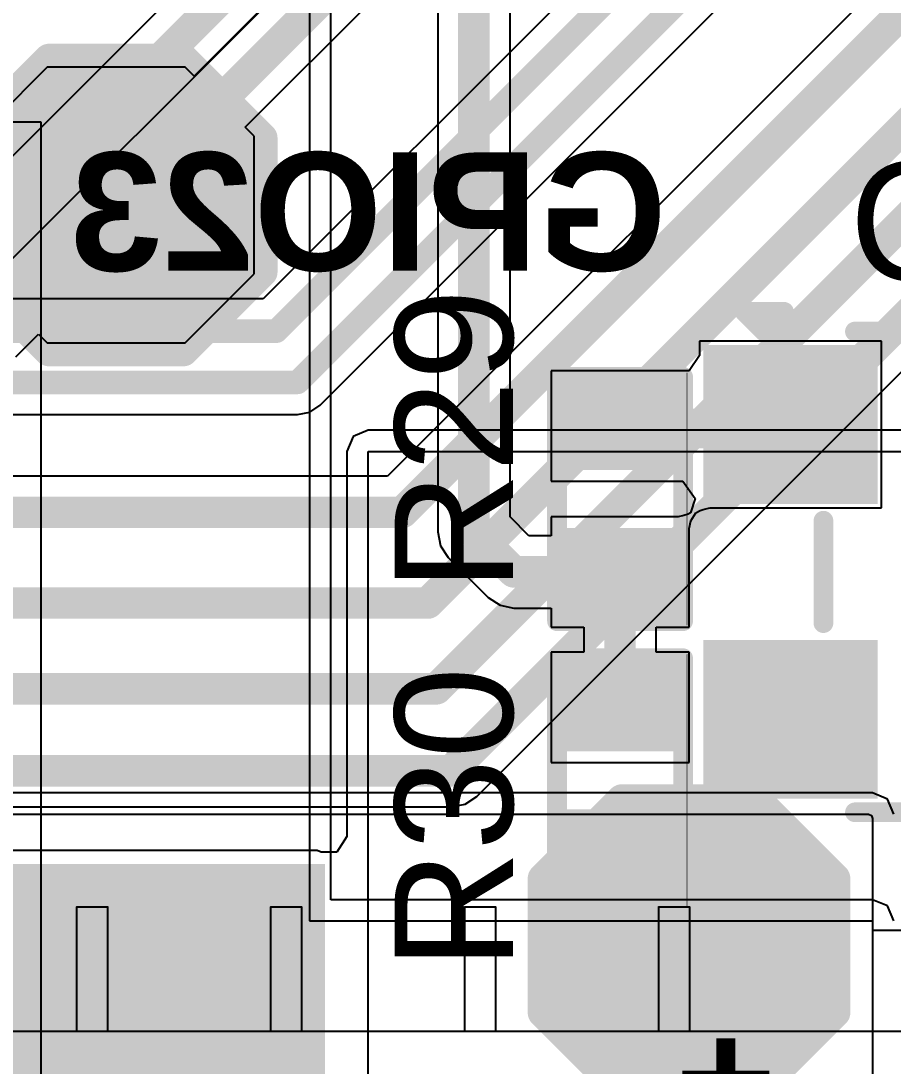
# Model space of a CAD drawing. Header units: inches. Extents: x -6 to 5433, y -4 to 5447.
# Drawn here: x 53.36 to 58.98, y 2.1 to 8.83 of the extents above; entities that cross this region are included whole.
import ezdxf

# ---------------------------------------------------------------- set-up
doc = ezdxf.new("R2010")
doc.units = ezdxf.units.IN
for name, color, linetype in [('Bottom Layer', 5, 'Continuous'), ('Bottom Overlay', 54, 'Continuous'), ('Bottom Paste', 16, 'Continuous'), ('Bottom Solder', 6, 'Continuous'), ('Ground', 16, 'Continuous'), ('Mechanical 4', 56, 'Continuous'), ('Power', 76, 'Continuous'), ('Top Layer', 1, 'Continuous'), ('Top Overlay', 2, 'Continuous'), ('Top Paste', 8, 'Continuous'), ('Top Solder', 216, 'Continuous')]:
    doc.layers.add(name, color=color, linetype=linetype)
doc.styles.add('Arial', font='', dxfattribs={"height": 0.2})
doc.styles.add('Arial_Bold', font='', dxfattribs={"height": 0.2})
doc.styles.get('Arial').set_extended_font_data('Arial')
doc.styles.get('Arial_Bold').set_extended_font_data('Arial', bold=True)

msp = doc.modelspace()

# ---------------------------------------------------------------- hatches: boundary and pattern name
at = {"layer": 'Bottom Layer'}
for points in [[(54.3578, 8.4074), (53.5958, 8.4074), (53.2148, 8.0264), (53.2148, 7.2644), (53.5958, 6.8834), (54.3578, 6.8834), (54.7388, 7.2644), (54.7388, 8.0264)], [(58.0498, 3.6342), (57.2878, 3.6342), (56.9068, 3.2532), (56.9068, 2.4912), (57.2878, 2.1102), (58.0498, 2.1102), (58.4308, 2.4912), (58.4308, 3.2532)], [(50.6253, -1.1519), (55.2722, -1.1519), (55.2722, 3.3481), (50.6253, 3.3481)], [(51.7722, -1.1519), (55.2722, -1.1519), (55.2722, 3.3481), (51.7722, 3.3481)], [(55.2722, -1.1519), (51.7722, -1.1519), (51.7722, 3.3481), (55.2722, 3.3481)]]:
    msp.add_hatch(color=5, dxfattribs=at).paths.add_polyline_path(points)
at = {"layer": 'Bottom Paste'}
for points in [[(54.3578, 8.4074), (53.5958, 8.4074), (53.2148, 8.0264), (53.2148, 7.2644), (53.5958, 6.8834), (54.3578, 6.8834), (54.7388, 7.2644), (54.7388, 8.0264)], [(58.0498, 3.6342), (57.2878, 3.6342), (56.9068, 3.2532), (56.9068, 2.4912), (57.2878, 2.1102), (58.0498, 2.1102), (58.4308, 2.4912), (58.4308, 3.2532)], [(55.2722, -1.1519), (51.7722, -1.1519), (51.7722, 3.3481), (55.2722, 3.3481)]]:
    msp.add_hatch(color=16, dxfattribs=at).paths.add_polyline_path(points)
at = {"layer": 'Bottom Solder'}
for points in [[(54.4086, 8.509), (53.545, 8.509), (53.1132, 8.0772), (53.1132, 7.2136), (53.545, 6.7818), (54.4086, 6.7818), (54.8404, 7.2136), (54.8404, 8.0772)], [(58.1006, 3.7358), (57.237, 3.7358), (56.8052, 3.304), (56.8052, 2.4404), (57.237, 2.0086), (58.1006, 2.0086), (58.5324, 2.4404), (58.5324, 3.304)], [(55.323, -1.2027), (51.7214, -1.2027), (51.7214, 3.3989), (55.323, 3.3989)]]:
    msp.add_hatch(color=6, dxfattribs=at).paths.add_polyline_path(points)
at = {"layer": 'Top Layer'}
for points in [[(58.7825, 6.6406), (58.7825, 5.8206), (57.8625, 5.8206), (57.8625, 6.6406)], [(57.5418, 5.9918), (56.9068, 5.9918), (56.9068, 6.449), (57.5418, 6.449)], [(57.5418, 5.052), (56.9068, 5.052), (56.9068, 5.5092), (57.5418, 5.5092)], [(58.7825, 4.7406), (58.7825, 3.9206), (57.8625, 3.9206), (57.8625, 4.7406)], [(57.5418, 4.1782), (56.9068, 4.1782), (56.9068, 4.6354), (57.5418, 4.6354)], [(57.5418, 3.2384), (56.9068, 3.2384), (56.9068, 3.6956), (57.5418, 3.6956)]]:
    msp.add_hatch(color=1, dxfattribs=at).paths.add_polyline_path(points)
at = {"layer": 'Top Paste'}
for points in [[(58.7825, 6.6406), (58.7825, 5.8206), (57.8625, 5.8206), (57.8625, 6.6406)], [(57.5418, 5.9918), (56.9068, 5.9918), (56.9068, 6.449), (57.5418, 6.449)], [(57.5418, 5.052), (56.9068, 5.052), (56.9068, 5.5092), (57.5418, 5.5092)], [(58.7825, 4.7406), (58.7825, 3.9206), (57.8625, 3.9206), (57.8625, 4.7406)], [(57.5418, 4.1782), (56.9068, 4.1782), (56.9068, 4.6354), (57.5418, 4.6354)], [(57.5418, 3.2384), (56.9068, 3.2384), (56.9068, 3.6956), (57.5418, 3.6956)]]:
    msp.add_hatch(color=8, dxfattribs=at).paths.add_polyline_path(points)
at = {"layer": 'Top Solder'}
for points in [[(58.8841, 6.7422), (58.8841, 5.719), (57.7609, 5.719), (57.7609, 6.7422)], [(57.5968, 5.9368), (56.8518, 5.9368), (56.8518, 6.504), (57.5968, 6.504)], [(57.5968, 4.997), (56.8518, 4.997), (56.8518, 5.5642), (57.5968, 5.5642)], [(58.8841, 4.8422), (58.8841, 3.819), (57.7609, 3.819), (57.7609, 4.8422)], [(57.5968, 4.1232), (56.8518, 4.1232), (56.8518, 4.6904), (57.5968, 4.6904)], [(57.5968, 3.1834), (56.8518, 3.1834), (56.8518, 3.7506), (57.5968, 3.7506)]]:
    msp.add_hatch(color=216, dxfattribs=at).paths.add_polyline_path(points)

# ---------------------------------------------------------------- linework, layer by layer
at = {"layer": 'Bottom Layer'}
for p, q in [((56.6004, 10.5986), (54.4788, 8.477)), ((54.8084, 8.1473), (56.9983, 10.3372)), ((53.5323, 8.5344), (53.0878, 8.0899)), ((54.4213, 8.5344), (53.5323, 8.5344)), ((54.4788, 8.477), (54.4213, 8.5344)), ((54.8658, 8.0899), (54.8084, 8.1473)), ((54.8658, 7.2009), (54.8658, 8.0899)), ((54.4213, 6.7564), (54.8658, 7.2009)), ((53.3289, 6.6678), (53.4749, 6.8138)), ((53.4749, 6.8138), (53.5323, 6.7564)), ((53.5323, 6.7564), (54.4213, 6.7564)), ((55.5034, 6.1544), (55.4631, 6.0572)), ((55.6006, 6.1947), (55.5034, 6.1544)), ((60.4972, 6.1947), (55.6006, 6.1947)), ((55.4631, 6.0572), (55.4631, 3.5756)), ((55.6006, -3.1425), (55.6006, 6.0572)), ((55.6006, 6.0572), (60.4972, 6.0572)), ((55.4631, 3.5756), (55.3992, 3.4751)), ((55.2722, 3.4855), (50.6253, 3.4855)), ((55.2975, 3.4751), (55.2722, 3.4855)), ((55.3992, 3.4751), (55.2975, 3.4751)), ((60.4972, 2.9694), (58.8518, 2.9694)), ((58.8518, 2.9694), (58.8518, -3.1425))]:
    msp.add_line(p, q, dxfattribs=at)
for points in [[(53.9768, 7.6454, 0.2032, 0.2032, 0), (56.8335, 10.502, 0.2032, 0.2032, 0)], [(53.164, 6.8326, 0.2032, 0.2032, 0), (53.9768, 7.6454, 0.2032, 0.2032, 0)]]:
    msp.add_lwpolyline(points, format="xyseb", dxfattribs=at)
msp.add_lwpolyline([(53.926, 7.6454, 0.1016, 0.1016, 1), (54.0276, 7.6454, 0.1016, 0.1016, 1)], format="xyseb", close=True, dxfattribs=at)
msp.add_lwpolyline([(53.926, 7.6454, 0.1016, 0.1016, 1), (54.0276, 7.6454, 0.1016, 0.1016, 1)], format="xyseb", close=True, dxfattribs=at)
at = {"layer": 'Bottom Overlay'}
for points in [[(53.037, 8.0772, 0.2, 0.2, 0), (53.545, 8.5852, 0.2, 0.2, 0)], [(53.545, 8.5852, 0.2, 0.2, 0), (54.4086, 8.5852, 0.2, 0.2, 0)], [(54.4086, 8.5852, 0.2, 0.2, 0), (54.9166, 8.0772, 0.2, 0.2, 0)], [(54.9166, 7.2136, 0.2, 0.2, 0), (54.9166, 8.0772, 0.2, 0.2, 0)], [(53.037, 7.2136, 0.2, 0.2, 0), (53.545, 6.7056, 0.2, 0.2, 0)], [(54.4086, 6.7056, 0.2, 0.2, 0), (54.9166, 7.2136, 0.2, 0.2, 0)], [(53.545, 6.7056, 0.2, 0.2, 0), (54.4086, 6.7056, 0.2, 0.2, 0)], [(56.729, 3.304, 0.2, 0.2, 0), (57.237, 3.812, 0.2, 0.2, 0)], [(57.237, 3.812, 0.2, 0.2, 0), (58.1006, 3.812, 0.2, 0.2, 0)], [(58.1006, 3.812, 0.2, 0.2, 0), (58.6086, 3.304, 0.2, 0.2, 0)], [(56.729, 2.4404, 0.2, 0.2, 0), (56.729, 3.304, 0.2, 0.2, 0)], [(58.6086, 2.4404, 0.2, 0.2, 0), (58.6086, 3.304, 0.2, 0.2, 0)], [(56.729, 2.4404, 0.2, 0.2, 0), (57.237, 1.9324, 0.2, 0.2, 0)], [(58.1006, 1.9324, 0.2, 0.2, 0), (58.6086, 2.4404, 0.2, 0.2, 0)]]:
    msp.add_lwpolyline(points, format="xyseb", dxfattribs=at)
for points in [[(53.495, 8.5852, 0.1, 0.1, 1), (53.595, 8.5852, 0.1, 0.1, 1)], [(53.495, 8.5852, 0.1, 0.1, 1), (53.595, 8.5852, 0.1, 0.1, 1)], [(54.3586, 8.5852, 0.1, 0.1, 1), (54.4586, 8.5852, 0.1, 0.1, 1)], [(54.3586, 8.5852, 0.1, 0.1, 1), (54.4586, 8.5852, 0.1, 0.1, 1)], [(54.8666, 8.0772, 0.1, 0.1, 1), (54.9666, 8.0772, 0.1, 0.1, 1)], [(54.8666, 8.0772, 0.1, 0.1, 1), (54.9666, 8.0772, 0.1, 0.1, 1)], [(54.8666, 7.2136, 0.1, 0.1, 1), (54.9666, 7.2136, 0.1, 0.1, 1)], [(54.8666, 7.2136, 0.1, 0.1, 1), (54.9666, 7.2136, 0.1, 0.1, 1)], [(53.495, 6.7056, 0.1, 0.1, 1), (53.595, 6.7056, 0.1, 0.1, 1)], [(53.495, 6.7056, 0.1, 0.1, 1), (53.595, 6.7056, 0.1, 0.1, 1)], [(54.3586, 6.7056, 0.1, 0.1, 1), (54.4586, 6.7056, 0.1, 0.1, 1)], [(54.3586, 6.7056, 0.1, 0.1, 1), (54.4586, 6.7056, 0.1, 0.1, 1)], [(57.187, 3.812, 0.1, 0.1, 1), (57.287, 3.812, 0.1, 0.1, 1)], [(57.187, 3.812, 0.1, 0.1, 1), (57.287, 3.812, 0.1, 0.1, 1)], [(58.0506, 3.812, 0.1, 0.1, 1), (58.1506, 3.812, 0.1, 0.1, 1)], [(58.0506, 3.812, 0.1, 0.1, 1), (58.1506, 3.812, 0.1, 0.1, 1)], [(56.679, 3.304, 0.1, 0.1, 1), (56.779, 3.304, 0.1, 0.1, 1)], [(56.679, 3.304, 0.1, 0.1, 1), (56.779, 3.304, 0.1, 0.1, 1)], [(58.5586, 3.304, 0.1, 0.1, 1), (58.6586, 3.304, 0.1, 0.1, 1)], [(58.5586, 3.304, 0.1, 0.1, 1), (58.6586, 3.304, 0.1, 0.1, 1)], [(56.679, 2.4404, 0.1, 0.1, 1), (56.779, 2.4404, 0.1, 0.1, 1)], [(56.679, 2.4404, 0.1, 0.1, 1), (56.779, 2.4404, 0.1, 0.1, 1)], [(58.5586, 2.4404, 0.1, 0.1, 1), (58.6586, 2.4404, 0.1, 0.1, 1)], [(58.5586, 2.4404, 0.1, 0.1, 1), (58.6586, 2.4404, 0.1, 0.1, 1)]]:
    msp.add_lwpolyline(points, format="xyseb", close=True, dxfattribs=at)
at = {"layer": 'Ground'}
for p, q in [((61.9403, 12.1122), (55.7254, 5.8973)), ((56.3007, 3.8336), (64.1688, 11.7017)), ((57.5738, 9.6903), (54.9233, 7.0398)), ((55.2924, 6.3559), (58.2577, 9.3212)), ((54.9233, 7.0398), (38.411, 7.0398)), ((55.2252, 6.311), (55.2924, 6.3559)), ((50.8763, 6.2952), (55.1459, 6.2952)), ((55.1459, 6.2952), (55.2252, 6.311)), ((55.1459, 6.2952), (55.1459, 6.2952)), ((55.7254, 5.8973), (50.8968, 5.8973)), ((56.1359, 3.7654), (56.2251, 3.7831)), ((56.2251, 3.7831), (56.3007, 3.8336)), ((50.175, 3.7654), (56.1359, 3.7654))]:
    msp.add_line(p, q, dxfattribs=at)
for points in [[(56.1359, 3.9985, 0.2032, 0.2032, 0), (64.978, 12.8405, 0.2032, 0.2032, 0)], [(55.8219, 5.6642, 0.2032, 0.2032, 0), (62.826, 12.6683, 0.2032, 0.2032, 0)], [(56.0407, 4.5271, 0.2032, 0.2032, 0), (64.1396, 12.626, 0.2032, 0.2032, 0)], [(55.9853, 5.08, 0.2032, 0.2032, 0), (63.4308, 12.5255, 0.2032, 0.2032, 0)], [(55.0091, 6.8326, 0.1524, 0.1524, 0), (57.781, 9.6044, 0.1524, 0.1524, 0)], [(55.1459, 6.5024, 0.1524, 0.1524, 0), (58.1112, 9.4677, 0.1524, 0.1524, 0)], [(38.1824, 6.8326, 0.1524, 0.1524, 0), (55.0091, 6.8326, 0.1524, 0.1524, 0)], [(38.1824, 6.5024, 0.1524, 0.1524, 0), (55.1459, 6.5024, 0.1524, 0.1524, 0)], [(50.7238, 5.6642, 0.2032, 0.2032, 0), (55.8219, 5.6642, 0.2032, 0.2032, 0)], [(51.7144, 5.08, 0.2032, 0.2032, 0), (55.9853, 5.08, 0.2032, 0.2032, 0)], [(47.9385, 4.5271, 0.2032, 0.2032, 0), (56.0407, 4.5271, 0.2032, 0.2032, 0)], [(49.8094, 3.9985, 0.2032, 0.2032, 0), (56.1359, 3.9985, 0.2032, 0.2032, 0)]]:
    msp.add_lwpolyline(points, format="xyseb", dxfattribs=at)
for points in [[(54.971, 6.8326, 0.0762, 0.0762, 1), (55.0472, 6.8326, 0.0762, 0.0762, 1)], [(54.971, 6.8326, 0.0762, 0.0762, 1), (55.0472, 6.8326, 0.0762, 0.0762, 1)], [(55.1078, 6.5024, 0.0762, 0.0762, 1), (55.184, 6.5024, 0.0762, 0.0762, 1)], [(55.1078, 6.5024, 0.0762, 0.0762, 1), (55.184, 6.5024, 0.0762, 0.0762, 1)], [(55.7711, 5.6642, 0.1016, 0.1016, 1), (55.8727, 5.6642, 0.1016, 0.1016, 1)], [(55.7711, 5.6642, 0.1016, 0.1016, 1), (55.8727, 5.6642, 0.1016, 0.1016, 1)], [(55.9345, 5.08, 0.1016, 0.1016, 1), (56.0361, 5.08, 0.1016, 0.1016, 1)], [(55.9345, 5.08, 0.1016, 0.1016, 1), (56.0361, 5.08, 0.1016, 0.1016, 1)], [(55.9899, 4.5271, 0.1016, 0.1016, 1), (56.0915, 4.5271, 0.1016, 0.1016, 1)], [(55.9899, 4.5271, 0.1016, 0.1016, 1), (56.0915, 4.5271, 0.1016, 0.1016, 1)], [(56.0851, 3.9985, 0.1016, 0.1016, 1), (56.1867, 3.9985, 0.1016, 0.1016, 1)], [(56.0851, 3.9985, 0.1016, 0.1016, 1), (56.1867, 3.9985, 0.1016, 0.1016, 1)]]:
    msp.add_lwpolyline(points, format="xyseb", close=True, dxfattribs=at)
at = {"layer": 'Mechanical 4'}
for points in [[(53.7222, 3.1201, 0.0127, 0.0127, 0), (53.9222, 3.1201, 0.0127, 0.0127, 0)], [(53.7222, 2.3201, 0.0127, 0.0127, 0), (53.7222, 3.1201, 0.0127, 0.0127, 0)], [(53.9222, 2.3201, 0.0127, 0.0127, 0), (53.9222, 3.1201, 0.0127, 0.0127, 0)], [(54.9722, 3.1201, 0.0127, 0.0127, 0), (55.1722, 3.1201, 0.0127, 0.0127, 0)], [(54.9722, 2.3201, 0.0127, 0.0127, 0), (54.9722, 3.1201, 0.0127, 0.0127, 0)], [(55.1722, 2.3201, 0.0127, 0.0127, 0), (55.1722, 3.1201, 0.0127, 0.0127, 0)], [(56.2222, 3.1201, 0.0127, 0.0127, 0), (56.4222, 3.1201, 0.0127, 0.0127, 0)], [(56.2222, 2.3201, 0.0127, 0.0127, 0), (56.2222, 3.1201, 0.0127, 0.0127, 0)], [(56.4222, 2.3201, 0.0127, 0.0127, 0), (56.4222, 3.1201, 0.0127, 0.0127, 0)], [(57.4722, 3.1201, 0.0127, 0.0127, 0), (57.6722, 3.1201, 0.0127, 0.0127, 0)], [(57.4722, 2.3201, 0.0127, 0.0127, 0), (57.4722, 3.1201, 0.0127, 0.0127, 0)], [(57.6722, 2.3201, 0.0127, 0.0127, 0), (57.6722, 3.1201, 0.0127, 0.0127, 0)], [(46.5722, 2.3201, 0.0127, 0.0127, 0), (59.8222, 2.3201, 0.0127, 0.0127, 0)]]:
    msp.add_lwpolyline(points, format="xyseb", dxfattribs=at)
for points in [[(53.7191, 3.1201, 0.00635, 0.00635, 1), (53.7254, 3.1201, 0.00635, 0.00635, 1)], [(53.7191, 3.1201, 0.00635, 0.00635, 1), (53.7254, 3.1201, 0.00635, 0.00635, 1)], [(53.9191, 3.1201, 0.00635, 0.00635, 1), (53.9254, 3.1201, 0.00635, 0.00635, 1)], [(53.9191, 3.1201, 0.00635, 0.00635, 1), (53.9254, 3.1201, 0.00635, 0.00635, 1)], [(54.9691, 3.1201, 0.00635, 0.00635, 1), (54.9754, 3.1201, 0.00635, 0.00635, 1)], [(54.9691, 3.1201, 0.00635, 0.00635, 1), (54.9754, 3.1201, 0.00635, 0.00635, 1)], [(55.1691, 3.1201, 0.00635, 0.00635, 1), (55.1754, 3.1201, 0.00635, 0.00635, 1)], [(55.1691, 3.1201, 0.00635, 0.00635, 1), (55.1754, 3.1201, 0.00635, 0.00635, 1)], [(56.2191, 3.1201, 0.00635, 0.00635, 1), (56.2254, 3.1201, 0.00635, 0.00635, 1)], [(56.2191, 3.1201, 0.00635, 0.00635, 1), (56.2254, 3.1201, 0.00635, 0.00635, 1)], [(56.4191, 3.1201, 0.00635, 0.00635, 1), (56.4254, 3.1201, 0.00635, 0.00635, 1)], [(56.4191, 3.1201, 0.00635, 0.00635, 1), (56.4254, 3.1201, 0.00635, 0.00635, 1)], [(57.4691, 3.1201, 0.00635, 0.00635, 1), (57.4754, 3.1201, 0.00635, 0.00635, 1)], [(57.4691, 3.1201, 0.00635, 0.00635, 1), (57.4754, 3.1201, 0.00635, 0.00635, 1)], [(57.6691, 3.1201, 0.00635, 0.00635, 1), (57.6754, 3.1201, 0.00635, 0.00635, 1)], [(57.6691, 3.1201, 0.00635, 0.00635, 1), (57.6754, 3.1201, 0.00635, 0.00635, 1)], [(53.7191, 2.3201, 0.00635, 0.00635, 1), (53.7254, 2.3201, 0.00635, 0.00635, 1)], [(53.9191, 2.3201, 0.00635, 0.00635, 1), (53.9254, 2.3201, 0.00635, 0.00635, 1)], [(54.9691, 2.3201, 0.00635, 0.00635, 1), (54.9754, 2.3201, 0.00635, 0.00635, 1)], [(55.1691, 2.3201, 0.00635, 0.00635, 1), (55.1754, 2.3201, 0.00635, 0.00635, 1)], [(56.2191, 2.3201, 0.00635, 0.00635, 1), (56.2254, 2.3201, 0.00635, 0.00635, 1)], [(56.4191, 2.3201, 0.00635, 0.00635, 1), (56.4254, 2.3201, 0.00635, 0.00635, 1)], [(57.4691, 2.3201, 0.00635, 0.00635, 1), (57.4754, 2.3201, 0.00635, 0.00635, 1)], [(57.6691, 2.3201, 0.00635, 0.00635, 1), (57.6754, 2.3201, 0.00635, 0.00635, 1)]]:
    msp.add_lwpolyline(points, format="xyseb", close=True, dxfattribs=at)
at = {"layer": 'Power'}
for p, q in [((51.6399, 5.634), (57.0664, 11.0605)), ((56.3243, 10.9776), (50.8197, 5.473)), ((58.8518, 3.8559), (50.2749, 3.8559)), ((58.949, 3.8156), (58.8518, 3.8559)), ((58.9893, 3.7184), (58.949, 3.8156)), ((50.1332, 3.7184), (58.8245, 3.7184)), ((58.8245, 3.7184), (58.8438, 3.7104)), ((58.8438, 3.7104), (58.8518, 3.6911)), ((58.8518, 3.6911), (58.8518, -3.1425))]:
    msp.add_line(p, q, dxfattribs=at)
msp.add_lwpolyline([(50.8579, 5.1816, 0.2032, 0.2032, 0), (56.9016, 11.2253, 0.2032, 0.2032, 0)], format="xyseb", dxfattribs=at)
at = {"layer": 'Top Layer'}
for p, q in [((56.049, 11.166), (56.049, 5.5383)), ((56.5151, 5.6348), (56.5151, 11.166)), ((55.2234, 8.9549), (55.2234, 3.8559)), ((55.3609, 3.8559), (55.3609, 8.9549)), ((53.4924, 8.1788), (45.2901, 8.1788)), ((53.4924, -3.1425), (53.4924, 8.1788)), ((58.9095, 6.7676), (57.7355, 6.7676)), ((57.7355, 6.7676), (57.7355, 6.6754)), ((58.9095, 5.6936), (58.9095, 6.7676)), ((57.7355, 6.6754), (57.6688, 6.576)), ((57.6688, 6.576), (56.7798, 6.576)), ((56.7798, 6.576), (56.7798, 5.8648)), ((56.7798, 5.8648), (57.6286, 5.8648)), ((57.6286, 5.8648), (57.7076, 5.7539)), ((57.7076, 5.7539), (57.6789, 5.6621)), ((57.6789, 5.6621), (57.663, 5.6533)), ((57.6795, 5.6102), (57.7137, 5.6612)), ((57.7137, 5.6612), (57.7412, 5.6765)), ((57.7412, 5.6765), (57.7594, 5.6824)), ((57.7594, 5.6824), (57.7936, 5.691)), ((57.7936, 5.691), (57.8057, 5.6936)), ((57.8057, 5.6936), (57.8218, 5.6936)), ((57.8218, 5.6936), (58.9095, 5.6936)), ((56.6363, 5.5137), (56.5151, 5.6348)), ((57.5575, 5.6362), (56.7798, 5.6362)), ((56.7798, 5.6362), (56.7798, 5.5137)), ((57.5985, 5.6362), (57.5575, 5.6362)), ((57.6349, 5.6442), (57.5985, 5.6362)), ((57.663, 5.6533), (57.6349, 5.6442)), ((57.6703, 5.5614), (57.6795, 5.6102)), ((56.049, 5.5383), (56.0667, 5.4491)), ((57.6688, 5.5435), (57.6703, 5.5614)), ((57.6688, 4.925), (57.6688, 5.5435)), ((56.7798, 5.5137), (56.6363, 5.5137)), ((56.0667, 5.4491), (56.1172, 5.3735)), ((56.1172, 5.3735), (56.3749, 5.1158)), ((56.3749, 5.1158), (56.4505, 5.0653)), ((56.4505, 5.0653), (56.5397, 5.0475)), ((56.5397, 5.0475), (56.7798, 5.0475)), ((56.7798, 5.0475), (56.7798, 4.925)), ((56.7798, 4.925), (56.9912, 4.925)), ((56.9912, 4.925), (56.9912, 4.7624)), ((57.4573, 4.7624), (57.4573, 4.925)), ((57.4573, 4.925), (57.6688, 4.925)), ((56.9912, 4.7624), (56.7798, 4.7624)), ((56.7798, 4.7624), (56.7798, 4.0512)), ((57.6688, 4.7624), (57.4573, 4.7624)), ((57.6688, 4.0512), (57.6688, 4.7624)), ((56.7798, 4.0512), (57.6688, 4.0512)), ((55.2234, 3.8559), (55.2234, 3.0305)), ((55.3609, 3.1679), (55.3609, 3.8559)), ((58.8518, 3.1679), (55.3609, 3.1679)), ((58.949, 3.1277), (58.8518, 3.1679)), ((58.9893, 3.0305), (58.949, 3.1277)), ((55.2234, 3.0305), (58.8518, 3.0305)), ((58.8518, 3.0305), (58.8518, -3.1425))]:
    msp.add_line(p, q, dxfattribs=at)
for points in [[(56.2821, 5.5383, 0.2032, 0.2032, 0), (56.2821, 11.5316, 0.2032, 0.2032, 0)], [(57.2243, 6.2052, 0.254, 0.254, 0), (58.3225, 6.2052, 0.254, 0.254, 0)], [(56.2821, 5.5383, 0.2032, 0.2032, 0), (56.5397, 5.2806, 0.2032, 0.2032, 0)], [(56.5397, 5.2806, 0.2032, 0.2032, 0), (57.2243, 5.2806, 0.2032, 0.2032, 0)], [(57.2243, 4.4068, 0.2032, 0.2032, 0), (57.2243, 5.2806, 0.2032, 0.2032, 0)]]:
    msp.add_lwpolyline(points, format="xyseb", dxfattribs=at)
for points in [[(57.1608, 6.2052, 0.127, 0.127, 1), (57.2878, 6.2052, 0.127, 0.127, 1)], [(58.259, 6.2052, 0.127, 0.127, 1), (58.386, 6.2052, 0.127, 0.127, 1)], [(56.2313, 5.5383, 0.1016, 0.1016, 1), (56.3329, 5.5383, 0.1016, 0.1016, 1)], [(56.2313, 5.5383, 0.1016, 0.1016, 1), (56.3329, 5.5383, 0.1016, 0.1016, 1)], [(56.4889, 5.2806, 0.1016, 0.1016, 1), (56.5905, 5.2806, 0.1016, 0.1016, 1)], [(56.4889, 5.2806, 0.1016, 0.1016, 1), (56.5905, 5.2806, 0.1016, 0.1016, 1)], [(57.1735, 5.2806, 0.1016, 0.1016, 1), (57.2751, 5.2806, 0.1016, 0.1016, 1)], [(57.1735, 5.2806, 0.1016, 0.1016, 1), (57.2751, 5.2806, 0.1016, 0.1016, 1)], [(57.1735, 4.4068, 0.1016, 0.1016, 1), (57.2751, 4.4068, 0.1016, 0.1016, 1)]]:
    msp.add_lwpolyline(points, format="xyseb", close=True, dxfattribs=at)
at = {"layer": 'Top Overlay'}
for points in [[(58.0271, 6.957, 0.127, 0.127, 0), (58.1541, 6.83, 0.127, 0.127, 0)], [(58.0271, 6.957, 0.127, 0.127, 0), (58.2811, 6.957, 0.127, 0.127, 0)], [(58.1541, 6.83, 0.127, 0.127, 0), (58.2811, 6.957, 0.127, 0.127, 0)], [(58.7383, 6.83, 0.127, 0.127, 0), (60.1353, 6.83, 0.127, 0.127, 0)], [(56.8179, 4.9631, 0.127, 0.127, 0), (56.8179, 6.5379, 0.127, 0.127, 0)], [(56.8179, 6.5379, 0.127, 0.127, 0), (57.6307, 6.5379, 0.127, 0.127, 0)], [(57.6307, 4.9631, 0.127, 0.127, 0), (57.6307, 6.5379, 0.127, 0.127, 0)], [(57.6561, 4.9377, 0.00323, 0.00323, 0), (57.6561, 6.5633, 0.00323, 0.00323, 0)], [(58.5351, 4.9504, 0.127, 0.127, 0), (58.5351, 5.6108, 0.127, 0.127, 0)], [(56.8179, 4.9631, 0.127, 0.127, 0), (57.6307, 4.9631, 0.127, 0.127, 0)], [(56.8179, 4.7243, 0.127, 0.127, 0), (57.6307, 4.7243, 0.127, 0.127, 0)], [(56.8179, 3.1495, 0.127, 0.127, 0), (56.8179, 4.7243, 0.127, 0.127, 0)], [(57.6307, 3.1495, 0.127, 0.127, 0), (57.6307, 4.7243, 0.127, 0.127, 0)], [(57.6561, 3.1241, 0.00323, 0.00323, 0), (57.6561, 4.7497, 0.00323, 0.00323, 0)], [(58.7383, 3.7312, 0.127, 0.127, 0), (60.1353, 3.7312, 0.127, 0.127, 0)], [(56.8179, 3.1495, 0.127, 0.127, 0), (57.6307, 3.1495, 0.127, 0.127, 0)]]:
    msp.add_lwpolyline(points, format="xyseb", dxfattribs=at)
for points in [[(57.9953, 6.957, 0.0635, 0.0635, 1), (58.0588, 6.957, 0.0635, 0.0635, 1)], [(57.9953, 6.957, 0.0635, 0.0635, 1), (58.0588, 6.957, 0.0635, 0.0635, 1)], [(58.2493, 6.957, 0.0635, 0.0635, 1), (58.3128, 6.957, 0.0635, 0.0635, 1)], [(58.2493, 6.957, 0.0635, 0.0635, 1), (58.3128, 6.957, 0.0635, 0.0635, 1)], [(58.1223, 6.83, 0.0635, 0.0635, 1), (58.1858, 6.83, 0.0635, 0.0635, 1)], [(58.1223, 6.83, 0.0635, 0.0635, 1), (58.1858, 6.83, 0.0635, 0.0635, 1)], [(58.7065, 6.83, 0.0635, 0.0635, 1), (58.77, 6.83, 0.0635, 0.0635, 1)], [(56.7861, 6.5379, 0.0635, 0.0635, 1), (56.8496, 6.5379, 0.0635, 0.0635, 1)], [(56.7861, 6.5379, 0.0635, 0.0635, 1), (56.8496, 6.5379, 0.0635, 0.0635, 1)], [(57.5989, 6.5379, 0.0635, 0.0635, 1), (57.6624, 6.5379, 0.0635, 0.0635, 1)], [(57.5989, 6.5379, 0.0635, 0.0635, 1), (57.6624, 6.5379, 0.0635, 0.0635, 1)], [(57.6553, 6.5633, 0.00161, 0.00161, 1), (57.6569, 6.5633, 0.00161, 0.00161, 1)], [(58.5033, 5.6108, 0.0635, 0.0635, 1), (58.5668, 5.6108, 0.0635, 0.0635, 1)], [(56.7861, 4.9631, 0.0635, 0.0635, 1), (56.8496, 4.9631, 0.0635, 0.0635, 1)], [(56.7861, 4.9631, 0.0635, 0.0635, 1), (56.8496, 4.9631, 0.0635, 0.0635, 1)], [(57.5989, 4.9631, 0.0635, 0.0635, 1), (57.6624, 4.9631, 0.0635, 0.0635, 1)], [(57.5989, 4.9631, 0.0635, 0.0635, 1), (57.6624, 4.9631, 0.0635, 0.0635, 1)], [(58.5033, 4.9504, 0.0635, 0.0635, 1), (58.5668, 4.9504, 0.0635, 0.0635, 1)], [(57.6553, 4.9377, 0.00161, 0.00161, 1), (57.6569, 4.9377, 0.00161, 0.00161, 1)], [(56.7861, 4.7243, 0.0635, 0.0635, 1), (56.8496, 4.7243, 0.0635, 0.0635, 1)], [(56.7861, 4.7243, 0.0635, 0.0635, 1), (56.8496, 4.7243, 0.0635, 0.0635, 1)], [(57.5989, 4.7243, 0.0635, 0.0635, 1), (57.6624, 4.7243, 0.0635, 0.0635, 1)], [(57.5989, 4.7243, 0.0635, 0.0635, 1), (57.6624, 4.7243, 0.0635, 0.0635, 1)], [(57.6553, 4.7497, 0.00161, 0.00161, 1), (57.6569, 4.7497, 0.00161, 0.00161, 1)], [(58.7065, 3.7312, 0.0635, 0.0635, 1), (58.77, 3.7312, 0.0635, 0.0635, 1)], [(56.7861, 3.1495, 0.0635, 0.0635, 1), (56.8496, 3.1495, 0.0635, 0.0635, 1)], [(56.7861, 3.1495, 0.0635, 0.0635, 1), (56.8496, 3.1495, 0.0635, 0.0635, 1)], [(57.5989, 3.1495, 0.0635, 0.0635, 1), (57.6624, 3.1495, 0.0635, 0.0635, 1)], [(57.5989, 3.1495, 0.0635, 0.0635, 1), (57.6624, 3.1495, 0.0635, 0.0635, 1)], [(57.6553, 3.1241, 0.00161, 0.00161, 1), (57.6569, 3.1241, 0.00161, 0.00161, 1)]]:
    msp.add_lwpolyline(points, format="xyseb", close=True, dxfattribs=at)

# ---------------------------------------------------------------- texts
at = {"layer": 'Bottom Overlay', "style": 'Arial_Bold', "text_generation_flag": 2}
msp.add_text('GPIO23', height=0.762, rotation=360, dxfattribs=at).set_placement((57.5236, 7.2225))
at = {"layer": 'Top Overlay', "style": 'Arial'}
msp.add_text('Q5', height=0.762, dxfattribs=at).set_placement((58.7056, 7.1603))
at = {"layer": 'Top Overlay'}
for s, style, p in [('R29', 'Arial', (56.5333, 5.1539)), ('R30', 'Arial', (56.5333, 2.7155)), ('FAN+', 'Arial_Bold', (58.2742, -0.4914))]:
    msp.add_text(s, height=0.762, rotation=90, dxfattribs=dict(at, style=style)).set_placement(p)

doc.saveas('drawing.dxf')
